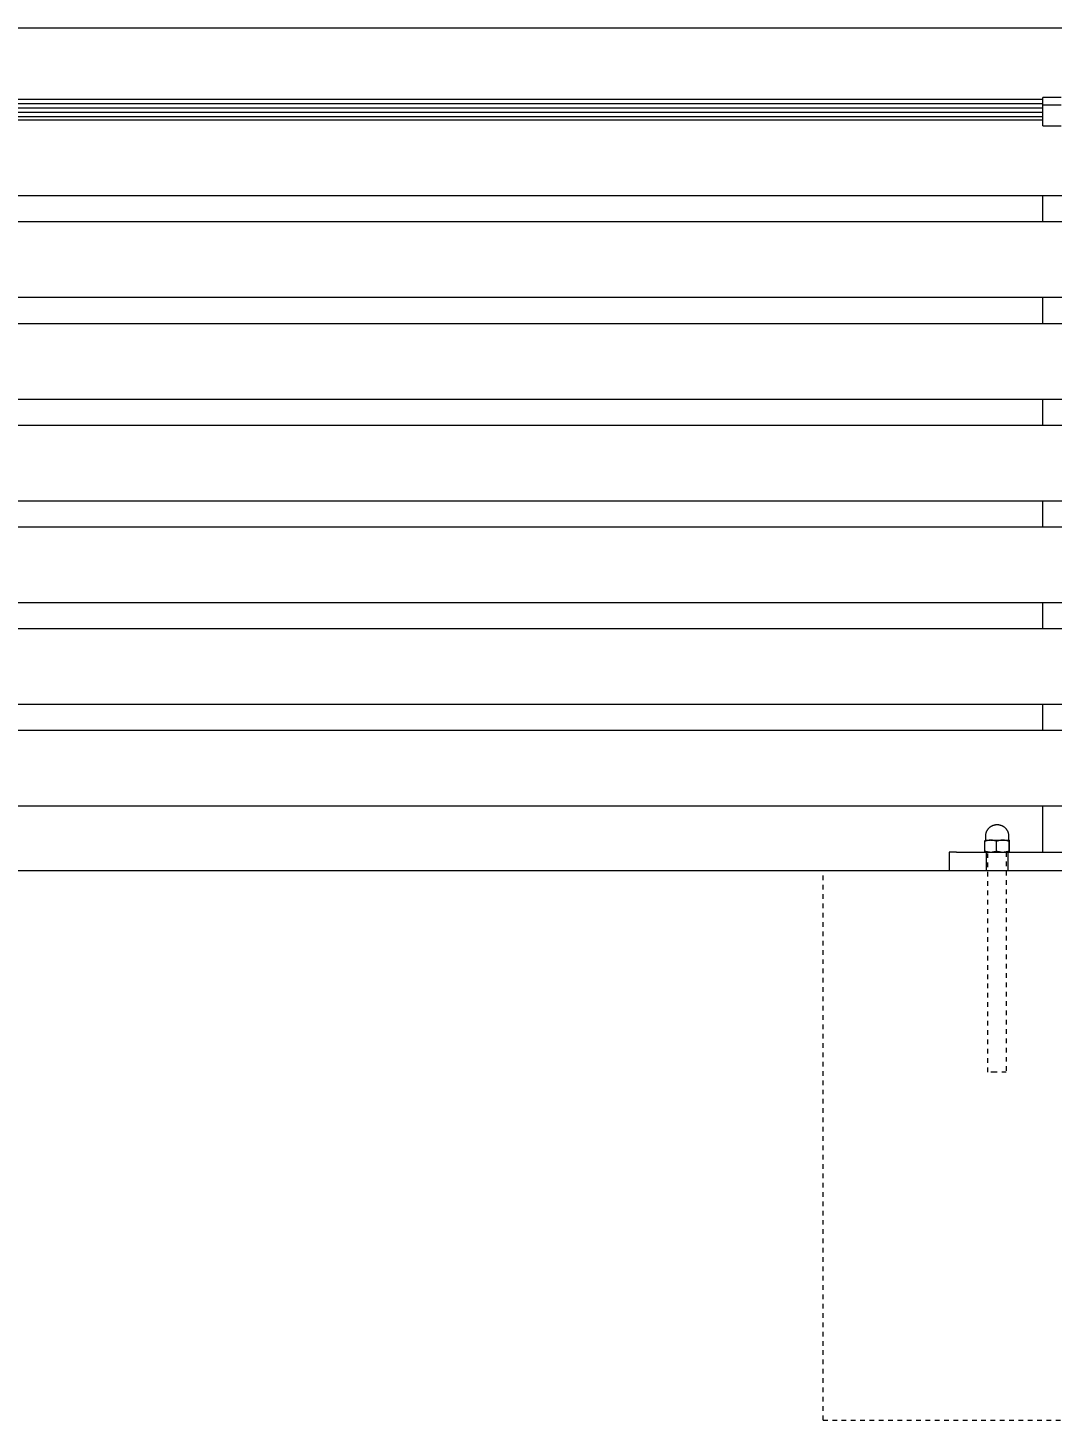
# Model space of a CAD drawing. Header units: inches. Extents: x 1 to 179, y 2 to 121.
# Drawn here: x 25.07 to 47.07, y 91.59 to 121.5 of the extents above; entities that cross this region are included whole.
import ezdxf

# ---------------------------------------------------------------- set-up
doc = ezdxf.new("R2010")
doc.units = ezdxf.units.IN
doc.linetypes.add('HIDDEN', pattern=[1.905, 1.27, -0.635])
for name, color, linetype, lineweight in [('ZANO_R', 7, 'Continuous', 0), ('ZANO_R_przerywana', 250, 'HIDDEN', 0), ('ZANO_W', 1, 'Continuous', 0)]:
    doc.layers.add(name, color=color, linetype=linetype, lineweight=lineweight)
doc.styles.get("Standard").update_dxf_attribs({"font": 'arial.ttf'})
doc.dimstyles.new('amerykanie', dxfattribs={"dimtxt": 50, "dimasz": 50, "dimexe": 0.5, "dimexo": 0.5, "dimgap": 1, "dimtad": 1, "dimdec": 0, "dimzin": 0, "dimlunit": 5, "dimtxsty": 'Standard', "dimcen": 0.09, "dimclrd": 1, "dimclre": 1, "dimclrt": 1, "dimazin": 0, "dimtfac": 1, "dimtdec": 0, "dimtmove": 0, "dimatfit": 3, "dimfxl": 1, "dimtzin": 0, "dimarcsym": 1})

# ---------------------------------------------------------------- blocks, each defined once
blk = doc.blocks.new('*D413')
at = {"layer": 'ZANO_W', "color": 1, "lineweight": -2}
blk.add_line((152.675, 106.534), (152.91, 108.289), dxfattribs=at)
blk.add_arc((152.254, 103.397), 4.436, 12.9441, 69.4139, dxfattribs=at)
at = {"layer": 'ZANO_W', "color": 1}
for points in [[(153.854, 107.711), (153.773, 107.388), (152.844, 107.793)], [(156.411, 104.372), (156.742, 104.409), (156.689, 103.397)]]:
    blk.add_solid(points, dxfattribs=at)
at = {"layer": 'ZANO_W', "color": 1, "insert": (157.019, 108.634), "char_height": 1.625, "attachment_point": 5}
blk.add_mtext("82%%d21'", dxfattribs=at)

msp = doc.modelspace()

# ---------------------------------------------------------------- linework, layer by layer
at = {"layer": 'ZANO_R'}
for p, q in [((11.83556, 121.49734), (82.30796, 121.49734)), ((46.87491, 119.95571), (14.39462, 119.95571)), ((46.87491, 119.84506), (46.87491, 120.0024)), ((47.26861, 120.0024), (46.87491, 120.0024)), ((46.87491, 119.86261), (14.39462, 119.86261)), ((46.87491, 119.76951), (14.39462, 119.76951)), ((46.87491, 119.67641), (14.39462, 119.67641)), ((46.87491, 119.84506), (47.26861, 119.84506)), ((46.87491, 119.38961), (46.87491, 119.84506)), ((46.87491, 119.58331), (14.39462, 119.58331)), ((14.39462, 119.51903), (46.87491, 119.51903)), ((46.87491, 119.38961), (47.26861, 119.38961)), ((82.30796, 117.88616), (11.83556, 117.88616)), ((46.87491, 117.33388), (46.87491, 117.88616)), ((11.83556, 117.33388), (82.30796, 117.33388)), ((82.30796, 115.70102), (11.83556, 115.70102)), ((46.87491, 115.14874), (46.87491, 115.70102)), ((11.83556, 115.14874), (82.30796, 115.14874)), ((82.30796, 113.51588), (11.83556, 113.51588)), ((46.87491, 112.9636), (46.87491, 113.51588)), ((11.83556, 112.9636), (82.30796, 112.9636)), ((82.30796, 111.33073), (11.83556, 111.33073)), ((46.87491, 110.77846), (46.87491, 111.33073)), ((11.83556, 110.77846), (82.30796, 110.77846)), ((82.30796, 109.14559), (11.83556, 109.14559)), ((46.87491, 108.59332), (46.87491, 109.14559)), ((11.83556, 108.59332), (82.30796, 108.59332)), ((82.30796, 106.96045), (11.83556, 106.96045)), ((46.87491, 106.40817), (46.87491, 106.96045)), ((11.83556, 106.40817), (82.30796, 106.40817)), ((82.30796, 104.77531), (11.83556, 104.77531)), ((46.87491, 103.79041), (46.87491, 104.77531)), ((45.6446, 104.13469), (45.64474, 104.14309)), ((45.6446, 104.05084), (45.6446, 104.13469)), ((45.64474, 104.14309), (45.64517, 104.15149)), ((45.64517, 104.15149), (45.64589, 104.15986)), ((45.64589, 104.15986), (45.64689, 104.1682)), ((45.64689, 104.1682), (45.64818, 104.1765)), ((45.64818, 104.1765), (45.64975, 104.18476)), ((45.64975, 104.18476), (45.6516, 104.19295)), ((45.6516, 104.19295), (45.65372, 104.20108)), ((45.65372, 104.20108), (45.65613, 104.20913)), ((45.65613, 104.20913), (45.65881, 104.2171)), ((45.65881, 104.2171), (45.66176, 104.22496)), ((45.66176, 104.22496), (45.66497, 104.23273)), ((45.66497, 104.23273), (45.66845, 104.24037)), ((45.66845, 104.24037), (45.67219, 104.2479)), ((45.67219, 104.2479), (45.67618, 104.25529)), ((45.67618, 104.25529), (45.68042, 104.26254)), ((45.68042, 104.26254), (45.68491, 104.26965)), ((45.68491, 104.26965), (45.68964, 104.27659)), ((45.68964, 104.27659), (45.6946, 104.28337)), ((45.6946, 104.28337), (45.69979, 104.28998)), ((45.69979, 104.28998), (45.7052, 104.29641)), ((45.7052, 104.29641), (45.71083, 104.30264)), ((45.71083, 104.30264), (45.71667, 104.30869)), ((45.71667, 104.30869), (45.72271, 104.31453)), ((45.72271, 104.31453), (45.72895, 104.32015)), ((45.72895, 104.32015), (45.73537, 104.32557)), ((45.73537, 104.32557), (45.74198, 104.33076)), ((45.74198, 104.33076), (45.74876, 104.33572)), ((45.74876, 104.33572), (45.75571, 104.34045)), ((45.75571, 104.34045), (45.76281, 104.34493)), ((45.76281, 104.34493), (45.77006, 104.34918)), ((45.77006, 104.34918), (45.77746, 104.35317)), ((45.77746, 104.35317), (45.78498, 104.35691)), ((45.78498, 104.35691), (45.79263, 104.36039)), ((45.79263, 104.36039), (45.80039, 104.3636)), ((45.80039, 104.3636), (45.80826, 104.36655)), ((45.80826, 104.36655), (45.81622, 104.36923)), ((45.81622, 104.36923), (45.82428, 104.37163)), ((45.82428, 104.37163), (45.8324, 104.37376)), ((45.8324, 104.37376), (45.8406, 104.37561)), ((45.8406, 104.37561), (45.84885, 104.37718)), ((45.84885, 104.37718), (45.85716, 104.37846)), ((45.85716, 104.37846), (45.8655, 104.37947)), ((45.8655, 104.37947), (45.87387, 104.38018)), ((45.87387, 104.38018), (45.88226, 104.38061)), ((45.88226, 104.38061), (45.89066, 104.38076)), ((45.89066, 104.38076), (45.89906, 104.38061)), ((45.89906, 104.38061), (45.90745, 104.38018)), ((45.90745, 104.38018), (45.91583, 104.37947)), ((45.91583, 104.37947), (45.92417, 104.37846)), ((45.92417, 104.37846), (45.93247, 104.37718)), ((45.93247, 104.37718), (45.94073, 104.37561)), ((45.94073, 104.37561), (45.94892, 104.37376)), ((45.94892, 104.37376), (45.95705, 104.37163)), ((45.95705, 104.37163), (45.9651, 104.36923)), ((45.9651, 104.36923), (45.97306, 104.36655)), ((45.97306, 104.36655), (45.98093, 104.3636)), ((45.98093, 104.3636), (45.98869, 104.36039)), ((45.98869, 104.36039), (45.99634, 104.35691)), ((45.99634, 104.35691), (46.00387, 104.35317)), ((46.00387, 104.35317), (46.01126, 104.34918)), ((46.01126, 104.34918), (46.01851, 104.34493)), ((46.01851, 104.34493), (46.02562, 104.34045)), ((46.02562, 104.34045), (46.03256, 104.33572)), ((46.03256, 104.33572), (46.03934, 104.33076)), ((46.03934, 104.33076), (46.04595, 104.32557)), ((46.04595, 104.32557), (46.05238, 104.32015)), ((46.05238, 104.32015), (46.05861, 104.31453)), ((46.05861, 104.31453), (46.06465, 104.30869)), ((46.06465, 104.30869), (46.07049, 104.30264)), ((46.07049, 104.30264), (46.07612, 104.29641)), ((46.07612, 104.29641), (46.08154, 104.28998)), ((46.08154, 104.28998), (46.08673, 104.28337)), ((46.08673, 104.28337), (46.09169, 104.27659)), ((46.09169, 104.27659), (46.09642, 104.26965)), ((46.09642, 104.26965), (46.1009, 104.26254)), ((46.1009, 104.26254), (46.10515, 104.25529)), ((46.10515, 104.25529), (46.10914, 104.2479)), ((46.10914, 104.2479), (46.11288, 104.24037)), ((46.11288, 104.24037), (46.11635, 104.23273)), ((46.11635, 104.23273), (46.11957, 104.22496)), ((46.11957, 104.22496), (46.12252, 104.2171)), ((46.12252, 104.2171), (46.1252, 104.20913)), ((46.1252, 104.20913), (46.1276, 104.20108)), ((46.1276, 104.20108), (46.12973, 104.19295)), ((46.12973, 104.19295), (46.13158, 104.18476)), ((46.13158, 104.18476), (46.13315, 104.1765)), ((46.13315, 104.1765), (46.13443, 104.1682)), ((46.13443, 104.1682), (46.13543, 104.15986)), ((46.13543, 104.15986), (46.13615, 104.15149)), ((46.13615, 104.15149), (46.13658, 104.14309)), ((46.13658, 104.14309), (46.13673, 104.13469)), ((46.13673, 104.13469), (46.13673, 104.05084)), ((45.62906, 104.02325), (45.63458, 104.04601)), ((45.64113, 104.0274), (45.62906, 104.02325)), ((45.62906, 103.81306), (45.62906, 104.02325)), ((45.62906, 103.81306), (45.64128, 103.8089)), ((45.63442, 103.79041), (45.62906, 103.81306)), ((45.63458, 104.04601), (45.63476, 104.04611)), ((45.63477, 104.04611), (45.63476, 104.04611)), ((45.63476, 104.04611), (45.63476, 104.04611)), ((45.63476, 104.04611), (45.63476, 104.04611)), ((45.63476, 104.04611), (45.63481, 104.04611)), ((45.63481, 104.04611), (45.63509, 104.04611)), ((45.63509, 104.04611), (45.63635, 104.04611)), ((45.63635, 104.04611), (45.64177, 104.04611)), ((45.64003, 104.04614), (45.6446, 104.05084)), ((45.65332, 104.03114), (45.64113, 104.0274)), ((45.64128, 103.8089), (45.65364, 103.80514)), ((45.64177, 104.04611), (45.66432, 104.04611)), ((45.66563, 104.03447), (45.65332, 104.03114)), ((45.65364, 103.80514), (45.66611, 103.80178)), ((45.66432, 104.04611), (45.74794, 104.04611)), ((45.67805, 104.0374), (45.66563, 104.03447)), ((45.66611, 103.80178), (45.67868, 103.79884)), ((45.69056, 104.0399), (45.67805, 104.0374)), ((45.67868, 103.79884), (45.69134, 103.79632)), ((45.70314, 104.04199), (45.69056, 104.0399)), ((45.69134, 103.79632), (45.70408, 103.79421)), ((45.71579, 104.04365), (45.70314, 104.04199)), ((45.70408, 103.79421), (45.71688, 103.79252)), ((45.72848, 104.0449), (45.71579, 104.04365)), ((45.74121, 104.04572), (45.72848, 104.0449)), ((45.75396, 104.04611), (45.74121, 104.04572)), ((45.76671, 104.04571), (45.75396, 104.04611)), ((45.75845, 104.04611), (46.00504, 104.04611)), ((45.77944, 104.04489), (45.76671, 104.04571)), ((45.79214, 104.04365), (45.77944, 104.04489)), ((45.79097, 103.79252), (45.80378, 103.7942)), ((45.80478, 104.04198), (45.79214, 104.04365)), ((45.80378, 103.7942), (45.81653, 103.79631)), ((45.81737, 104.0399), (45.80478, 104.04198)), ((45.81653, 103.79631), (45.8292, 103.79884)), ((45.82988, 104.03739), (45.81737, 104.0399)), ((45.8292, 103.79884), (45.84179, 103.80178)), ((45.84229, 104.03447), (45.82988, 104.03739)), ((45.84179, 103.80178), (45.85427, 103.80513)), ((45.85461, 104.03114), (45.84229, 104.03447)), ((45.85427, 103.80513), (45.86663, 103.80889)), ((45.8668, 104.0274), (45.85461, 104.03114)), ((45.86663, 103.80889), (45.87886, 103.81306)), ((45.87886, 104.02325), (45.8668, 104.0274)), ((45.89154, 104.02741), (45.87886, 104.02325)), ((45.87886, 103.81306), (45.87886, 104.02325)), ((45.87886, 103.81306), (45.8917, 103.80889)), ((45.90433, 104.03115), (45.89154, 104.02741)), ((45.8917, 103.80889), (45.90466, 103.80513)), ((45.91724, 104.03449), (45.90433, 104.03115)), ((45.90466, 103.80513), (45.91773, 103.80177)), ((45.93025, 104.03741), (45.91724, 104.03449)), ((45.91773, 103.80177), (45.9309, 103.79883)), ((45.94335, 104.03991), (45.93025, 104.03741)), ((45.9309, 103.79883), (45.94416, 103.7963)), ((45.95652, 104.042), (45.94335, 104.03991)), ((45.94416, 103.7963), (45.95748, 103.7942)), ((45.96975, 104.04366), (45.95652, 104.042)), ((45.95748, 103.7942), (45.97087, 103.79251)), ((45.98303, 104.0449), (45.96975, 104.04366)), ((45.99634, 104.04572), (45.98303, 104.0449)), ((46.00966, 104.04611), (45.99634, 104.04572)), ((46.02299, 104.04572), (46.00966, 104.04611)), ((46.01347, 104.04611), (46.14618, 104.04611)), ((46.0363, 104.0449), (46.02299, 104.04572)), ((46.04958, 104.04366), (46.0363, 104.0449)), ((46.04847, 103.79251), (46.06186, 103.7942)), ((46.06281, 104.042), (46.04958, 104.04366)), ((46.06186, 103.7942), (46.07519, 103.79631)), ((46.07598, 104.03991), (46.06281, 104.042)), ((46.07519, 103.79631), (46.08844, 103.79883)), ((46.08908, 104.03741), (46.07598, 104.03991)), ((46.08844, 103.79883), (46.10161, 103.80177)), ((46.10209, 104.03449), (46.08908, 104.03741)), ((46.10161, 103.80177), (46.11468, 103.80513)), ((46.115, 104.03115), (46.10209, 104.03449)), ((46.11468, 103.80513), (46.12763, 103.80889)), ((46.12779, 104.02741), (46.115, 104.03115)), ((46.12763, 103.80889), (46.14046, 103.81306)), ((46.14046, 104.02325), (46.12779, 104.02741)), ((46.13673, 104.05084), (46.13673, 104.05068)), ((46.13673, 104.05068), (46.13673, 104.05052)), ((46.13673, 104.05052), (46.13675, 104.05036)), ((46.13675, 104.05036), (46.13677, 104.0502)), ((46.13677, 104.0502), (46.13679, 104.05004)), ((46.13679, 104.05004), (46.13682, 104.04988)), ((46.13682, 104.04988), (46.13685, 104.04973)), ((46.13685, 104.04973), (46.13689, 104.04957)), ((46.13689, 104.04957), (46.13694, 104.04942)), ((46.13694, 104.04942), (46.13699, 104.04927)), ((46.13699, 104.04927), (46.13704, 104.04912)), ((46.13704, 104.04912), (46.1371, 104.04897)), ((46.1371, 104.04897), (46.13717, 104.04882)), ((46.13717, 104.04882), (46.13724, 104.04868)), ((46.13724, 104.04868), (46.13732, 104.04854)), ((46.13732, 104.04854), (46.1374, 104.0484)), ((46.1374, 104.0484), (46.13748, 104.04827)), ((46.13748, 104.04827), (46.13757, 104.04813)), ((46.13757, 104.04813), (46.13767, 104.04801)), ((46.13767, 104.04801), (46.13776, 104.04788)), ((46.13776, 104.04788), (46.13787, 104.04776)), ((46.13787, 104.04776), (46.13797, 104.04764)), ((46.13797, 104.04764), (46.13809, 104.04752)), ((46.13809, 104.04752), (46.1382, 104.04741)), ((46.1382, 104.04741), (46.13832, 104.04731)), ((46.13832, 104.04731), (46.13844, 104.0472)), ((46.13844, 104.0472), (46.13857, 104.0471)), ((46.13857, 104.0471), (46.1387, 104.04701)), ((46.1387, 104.04701), (46.13883, 104.04692)), ((46.13883, 104.04692), (46.13896, 104.04683)), ((46.13896, 104.04683), (46.1391, 104.04675)), ((46.1391, 104.04675), (46.13924, 104.04668)), ((46.13924, 104.04668), (46.13939, 104.04661)), ((46.13939, 104.04661), (46.13953, 104.04654)), ((46.13953, 104.04654), (46.13968, 104.04648)), ((46.13968, 104.04648), (46.13983, 104.04642)), ((46.13983, 104.04642), (46.13998, 104.04637)), ((46.13998, 104.04637), (46.14013, 104.04633)), ((46.14013, 104.04633), (46.14029, 104.04629)), ((46.14029, 104.04629), (46.14044, 104.04625)), ((46.14044, 104.04625), (46.1406, 104.04623)), ((46.14636, 104.04611), (46.14046, 104.02325)), ((46.14046, 104.02325), (46.14046, 103.81306)), ((46.14046, 103.81306), (46.14583, 103.79041)), ((46.1406, 104.04623), (46.14076, 104.0462)), ((46.14076, 104.0462), (46.14092, 104.04618)), ((46.14092, 104.04618), (46.14108, 104.04617)), ((46.15226, 104.02325), (46.14636, 104.04611)), ((46.1469, 103.79041), (46.15226, 103.81306)), ((46.15226, 103.81306), (46.15226, 104.02325)), ((44.86323, 103.79041), (44.86323, 103.39671)), ((45.02071, 103.79041), (44.86323, 103.79041)), ((45.02071, 103.79041), (49.12282, 103.79041)), ((45.65444, 103.79041), (45.65444, 103.39671)), ((45.71688, 103.79252), (45.72973, 103.79125)), ((45.72973, 103.79125), (45.74262, 103.79041)), ((45.76521, 103.79041), (45.7781, 103.79125)), ((45.7781, 103.79125), (45.79097, 103.79252)), ((45.97087, 103.79251), (45.98431, 103.79125)), ((45.98431, 103.79125), (45.99778, 103.79041)), ((46.02158, 103.79041), (46.03504, 103.79125)), ((46.03504, 103.79125), (46.04847, 103.79251)), ((46.12688, 103.39671), (46.12688, 103.79041)), ((42.15051, 103.39671), (51.99302, 103.39671))]:
    msp.add_line(p, q, dxfattribs=at)
msp.add_lwpolyline([(3.06765, 103.39671), (174.89268, 103.39671)], dxfattribs=at)
at = {"layer": 'ZANO_R_przerywana', "ltscale": 0.05}
for p, q in [((45.69381, 99.06297), (45.69381, 103.78737)), ((46.08751, 103.78737), (46.08751, 99.06297)), ((42.15051, 91.58569), (42.15051, 103.39671)), ((45.85121, 99.06297), (45.69389, 99.06297)), ((46.08743, 99.06297), (45.85121, 99.06297)), ((42.15051, 91.58569), (51.99302, 91.58569))]:
    msp.add_line(p, q, dxfattribs=at)

# ---------------------------------------------------------------- dimensions: what is measured, and where the dimension line sits
at = {"layer": 'ZANO_W'}
dim = msp.add_angular_dim_2l(base=(156.18999, 105.44169), line1=((3.06765, 103.39671), (174.89268, 103.39671)), line2=((152.60815, 106.03855), (152.46155, 104.94598)), dimstyle='amerykanie', override={"dimtxt": 1.625, "dimasz": 1, "dimgap": 0.5, "dimdec": 4, "dimaunit": 1, "dimadec": 1, "dimtdec": 4, "dimtmove": 1, "dimfrac": 2}, dxfattribs=at)
dim.commit()
dim.dimension.update_dxf_attribs({"geometry": '*D413', "text_midpoint": (157.01941, 108.63362), "dimtype": 162})

doc.saveas('drawing.dxf')
